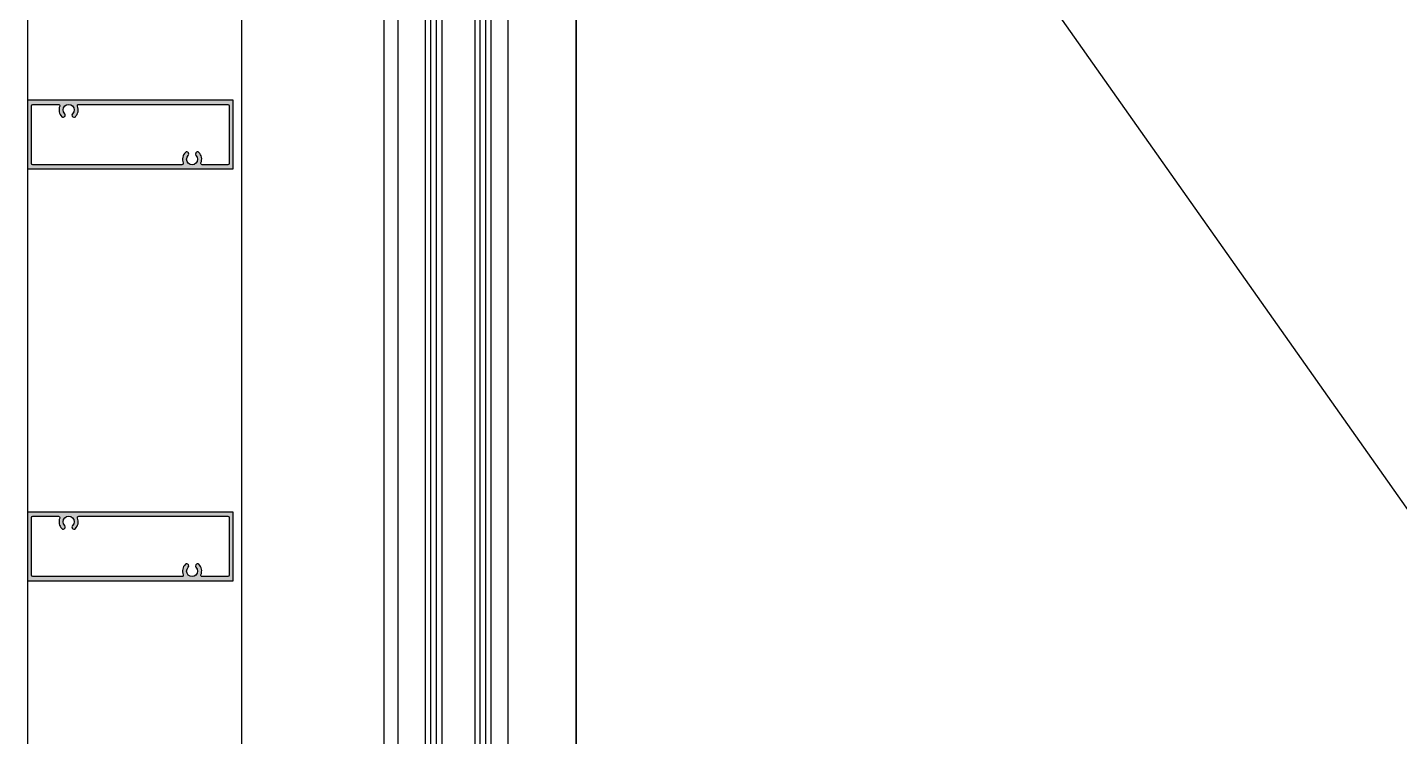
# Model space of a CAD drawing. Header units: millimetres. Extents: x 12351878 to 12381578, y 696206 to 738256.
# Drawn here: x 12366334 to 12366834, y 709497 to 709755 of the extents above; entities that cross this region are included whole.
import ezdxf

# ---------------------------------------------------------------- set-up
doc = ezdxf.new("R2010")
doc.units = ezdxf.units.MM
doc.header["$LTSCALE"] = 1000
doc.linetypes.add('HIDDENX2', pattern=[19.049999999999997, 12.7, -6.35])
for name, color, linetype in [('EXTRUSION-V', 141, 'Continuous'), ('EXTRUSION1', 4, 'Continuous'), ('GLASS', 1, 'Continuous'), ('GLASS-V', 11, 'Continuous'), ('SYMBOL', 7, 'Continuous'), ('型材断面填充', 254, 'Continuous')]:
    doc.layers.add(name, color=color, linetype=linetype)

# ---------------------------------------------------------------- blocks, each defined once
blk = doc.blocks.new('*U105')
at = {"layer": 'GLASS'}
for points in [[(776.7471979337346, 15.9999999904366), (1.000000000014552, 16), (1.455191522836685e-11, 17), (2.182787284255028e-11, 21), (1.000000000021828, 22), (776.74719793374, 21.99999999044388)], [(776.7471979337237, 3.999999990443881), (1.000000000003638, 4), (3.637978807091713e-12, 3), (-3.637978807091713e-12, -1), (0.999999999996362, -2), (776.7471979337128, -2.000000009563395)]]:
    blk.add_lwpolyline(points, dxfattribs=at)
at = {"layer": 'GLASS-V'}
for p, q in [((2.182787284255028e-11, 20), (776.7471979337382, 19.99999999044388)), ((1.818989403545856e-11, 18), (776.7471979337346, 17.99999999044388)), ((3.637978807091713e-12, 2), (776.7471979337218, 1.999999990436605)), ((0, 0), (776.7471979337146, -9.563395402375899e-09))]:
    blk.add_line(p, q, dxfattribs=at)
blk = doc.blocks.new('20210923-LC06')
at = {"layer": '型材断面填充', "linetype": 'ByBlock'}
h = blk.add_hatch(color=256, dxfattribs=at)
h.paths.add_polyline_path([(75, 12.5), (0, 12.5), (0, -12.5), (75, -12.5)])
edge = h.paths.add_edge_path(flags=16)
edge.add_arc((72.99999999999272, 10.5), 0.5, 0, 90, ccw=False)
edge.add_line((73.49999999999272, 10.5), (73.49999999999272, -10.5))
edge.add_arc((72.99999999999272, -10.5), 0.5, -90, 0, ccw=False)
edge.add_line((72.99999999999272, -11), (63.70809924347122, -11))
edge.add_arc((63.70809924347122, -10.5), 0.5, 157.9756871616606, 270, ccw=False)
edge.add_arc((59.99999999996362, -8.999999999923602), 3.49999999999024, 337.9756871617368, 405.5224881743313)
edge.add_arc((61.96176195076987, -7.002128601492586), 0.6999999863657048, 45.52248817439985, 150.0000000002586)
edge.add_line((61.35554417992535, -6.652128608311614), (61.30384047733969, -6.741682048123039))
edge.add_arc((61.91005825998582, -7.091682048114308), 0.6999999999930533, 150.000000000497, 224.9738861260881)
edge.add_arc((59.99999999498687, -8.999999999916326), 1.99999999646012, -224.97388637242545, 44.97388612635791, ccw=False)
edge.add_arc((58.08994174066902, -7.091682042391767), 0.6999999964802336, 315.0261136276913, 389.999999996758)
edge.add_line((58.69615952028835, -6.741682044186746), (58.64445582000917, -6.652128608351632))
edge.add_arc((58.0382380491501, -7.002128601496224), 0.6999999863618294, 29.99999999656709, 134.4775118258088)
edge.add_arc((59.99999999995634, -8.999999999923602), 3.499999999985485, 134.4775118257521, 202.0243128383078)
edge.add_arc((56.29190075644874, -10.5), 0.5000000000078625, -89.99999999916622, 22.024312838026788, ccw=False)
edge.add_line((56.29190075645602, -11), (2, -11))
edge.add_arc((2, -10.5), 0.5, 180, 270, ccw=False)
edge.add_line((1.5, -10.5), (1.5, 10.5))
edge.add_arc((2, 10.5), 0.5, 90, 180, ccw=False)
edge.add_line((2, 11), (11.2919007564924, 11))
edge.add_arc((11.29190075648512, 10.49999999998909), 0.5000000000109139, -22.024313129871473, 89.99999999916622, ccw=False)
edge.add_arc((15.00000000499858, 8.999999975909304), 3.500000013615411, 157.9756868698486, 225.5224875408107)
edge.add_arc((13.03823803211708, 7.002128599175194), 0.7000000000041585, 225.5224875403132, 330.0000000028977)
edge.add_line((13.64445581477776, 6.652128599209391), (13.696159520332, 6.741682044186746))
edge.add_arc((13.0899417407054, 7.091682042388129), 0.6999999964831274, 330.0000000037976, 404.9738863725193)
edge.add_arc((14.99999999501597, 8.999999999916326), 1.999999996458775, -44.97388612598962, 224.9738863725727, ccw=False)
edge.add_arc((16.9100582600222, 7.091682048121584), 0.6999999999878389, 135.0261138737017, 209.9999999998008)
edge.add_line((16.30384047738335, 6.741682048130315), (16.355544179969, 6.652128608307976))
edge.add_arc((16.96176195081352, 7.002128601492586), 0.6999999863692359, 209.9999999999993, 314.4775118253916)
edge.add_arc((15.00000000002183, 8.999999999923602), 3.499999999983077, 314.477511825457, 382.0243128382527)
edge.add_arc((18.70809924351488, 10.49999999999272), 0.4999999999930083, 90, 202.0243128382656, ccw=False)
edge.add_line((18.70809924351488, 10.99999999998545), (72.99999999999272, 11))
at = {"color": 0, "linetype": 'ByBlock'}
blk.add_lwpolyline([(75, 12.5), (0, 12.5), (0, -12.5), (75, -12.5)], close=True, dxfattribs=at)
blk.add_lwpolyline([(72.99999999999272, 11, -0.4142135623731147), (73.49999999999272, 10.5), (73.49999999999272, -10.5, -0.4142135623730951), (72.99999999999272, -11), (63.70809924347122, -11, -0.5318455158548693), (63.24458683803095, -10.31249999998909, 0.303569696419431), (62.45220242653158, -6.502660764042957, 0.4903143928775128), (61.35554417992535, -6.652128608311614), (61.30384047733969, -6.741682048123039, 0.339327190915275), (61.41485796841152, -7.586431147374242, -2.41265831870223), (58.58514202763035, -7.586431141295179, 0.339327192099483), (58.69615952028835, -6.741682044186746), (58.64445582000917, -6.652128608351632, 0.4903143928944151), (57.54779757338838, -6.502660764050233, 0.3035696964186377), (56.75541316189629, -10.31249999998909, -0.5318455158544906), (56.29190075645602, -11), (2, -11, -0.4142135623730951), (1.5, -10.5), (1.5, 10.5, -0.4142135623730951), (2, 11), (11.2919007564924, 11, -0.5318455174885397), (11.75541316098679, 10.31249999761349, 0.3035696947912896), (12.5477975412723, 6.502660757421836, 0.4903143963226426), (13.64445581477776, 6.652128599209391), (13.696159520332, 6.741682044186746, 0.3393271920984405), (13.58514202766673, 7.586431141295179, -2.412658318694041), (16.41485796845518, 7.58643114737788, 0.3393271909152766), (16.30384047738335, 6.741682048130315), (16.355544179969, 6.652128608307976, 0.49031439287499), (17.45220242657524, 6.502660764039319, 0.3035696964197462), (18.24458683808189, 10.31249999998545, -0.5318455158541423), (18.70809924351488, 10.99999999998545)], format="xyb", close=True, dxfattribs=at)
blk = doc.blocks.new('gyqs06')
at = {"color": 0, "linetype": 'HIDDENX2', "elevation": 3.675081685996124e-08}
for points in [[(3926.9999679178, 1109.328941014595), (3926.9999679178, 270.581776300678), (3386.9999679178, 270.581776300678), (3386.9999679178, 1109.328941014595)], [(3386.999968022108, 1035.58177570079), (3926.9999679178, 270.581776300678)]]:
    blk.add_lwpolyline(points, dxfattribs=at)
at = {"layer": 'EXTRUSION-V'}
for p, q in [((3264.989200195298, 1109.328941014595), (3264.989143280312, 2.328306436538696e-10)), ((3316.999968020245, 315.5817435292993, 4.015512391808422e-08), (3316.999968020245, 1109.328941014595, 3.827862452435589e-08)), ((3321.99994168058, 1109.328941014595, 3.826971634169689e-08), (3321.999914478511, 350.5817435292993, 4.015512391808422e-08)), ((3361.999963698909, 1109.328941014595, 3.826979656380851e-08), (3361.999963698909, 350.2817435283214, 4.015512391808422e-08)), ((3386.999968022108, 1109.328941014595, 3.82697163416971e-08), (3386.999968022108, 350.5817435286008, 4.015512391808422e-08))]:
    blk.add_line(p, q, dxfattribs=at)
blk.add_lwpolyline([(3186.989286676049, 1109.328941014595), (3186.989286676049, 2.328306436538696e-10)], dxfattribs=at)
at = {"color": 0, "linetype": 'ByBlock', "xscale": -1, "rotation": 270}
blk.add_blockref('*U105', (3333.999952837825, 332.5817430795869, 4.015512391808422e-08), dxfattribs=at)
at = {"layer": 'EXTRUSION1'}
for p in [(3186.989286676049, 743.071656843531, -6.694355303533304e-08), (3186.989286676049, 593.071656843531, -6.694355303533304e-08)]:
    blk.add_blockref('20210923-LC06', p, dxfattribs=at)

msp = doc.modelspace()

# ---------------------------------------------------------------- block references
at = {"layer": 'SYMBOL'}
msp.add_blockref('gyqs06', (12363147.49884617, 708972.9283430666), dxfattribs=at)

doc.saveas('drawing.dxf')
